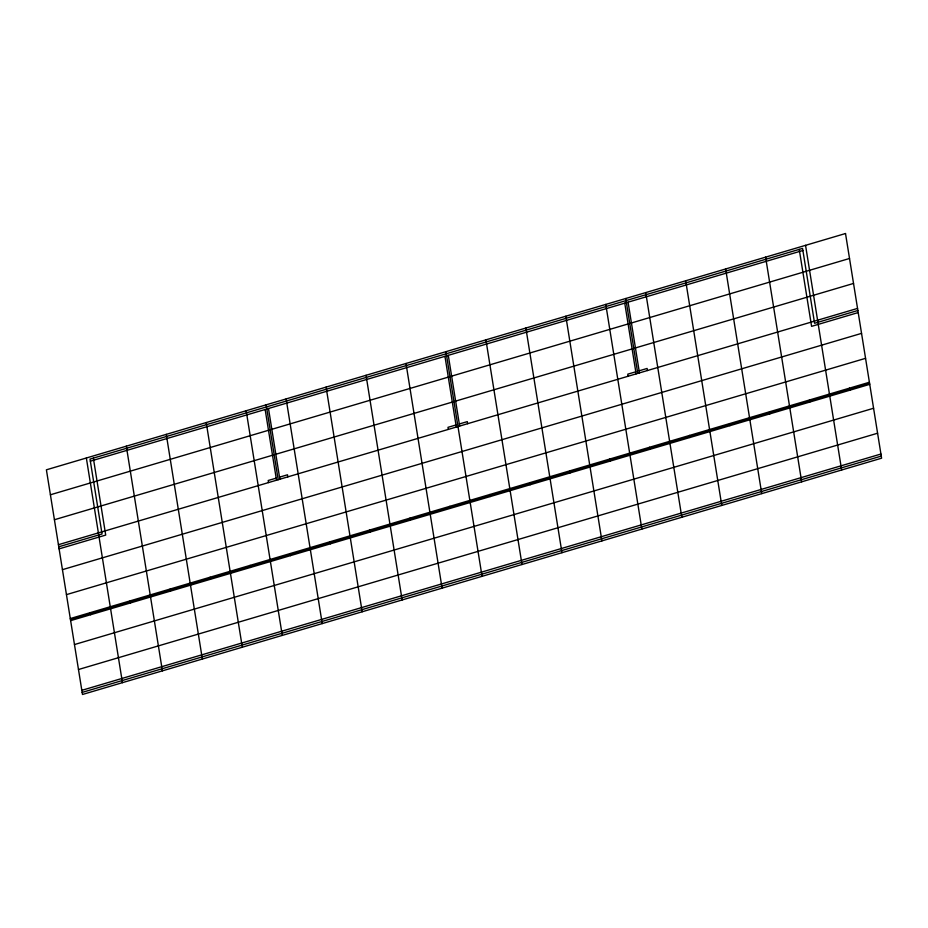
<?xml version="1.0" encoding="UTF-8"?>
<svg xmlns="http://www.w3.org/2000/svg" width="928" height="928" viewBox="0 0 928 928"><rect width="100%" height="100%" fill="white"/><g stroke="black" fill="none" stroke-linecap="round" stroke-linejoin="round"><path stroke-width="1.39" d="M90.352 461.181L802.894 250.479M50.414 494.775L849.514 258.483M54.416 519.738L853.528 283.446M276.184 478.14L268.192 480.495L268.528 482.583M279.514 477.154L287.506 474.788L287.842 476.864M455.984 424.966L447.992 427.332L448.328 429.409M459.314 423.98L467.306 421.625L467.642 423.702M635.784 371.803L627.792 374.158L628.128 376.246M639.114 370.817L647.106 368.451L647.442 370.539M58.429 544.701L857.542 308.409M58.766 546.789L102.045 533.983L90.016 459.093L802.558 248.402L814.587 323.28L857.866 310.486M59.102 548.866L105.711 535.085L93.345 458.119M858.203 312.562L811.594 326.354L799.228 249.377M62.443 569.664L861.544 333.372M66.456 594.628L865.557 358.336M70.296 618.558L869.397 382.255M70.458 619.591L869.571 383.299M70.632 620.635L869.733 384.331M74.472 644.554L873.584 408.262M78.486 669.517L877.586 433.225M81.826 690.328L880.927 454.024M82.163 692.404L881.264 456.1M849.422 388.159L849.758 390.247M805.55 245.328L841.65 469.997M809.471 399.98L809.808 402.056M765.6 257.149L801.688 481.818M769.509 411.788L769.846 413.876M725.638 268.958L761.737 493.626M729.559 423.609L729.895 425.685M685.688 280.778L721.775 505.447M689.608 435.418L689.933 437.506M645.726 292.587L681.825 517.256M628.082 302.168L639.45 372.894M625.75 298.503L637.78 373.392M649.646 447.238L649.983 449.314M624.753 303.154L636.121 373.88M605.775 304.407L641.863 529.076M609.696 459.047L610.021 461.135M565.825 316.228L601.912 540.885M569.734 470.867L570.07 472.944M525.863 328.036L561.962 552.705M529.784 482.676L530.12 484.764M485.912 339.857L522 564.514M489.822 494.496L490.158 496.573M448.282 355.331L459.65 426.068M445.95 351.666L482.05 576.334M444.953 356.317L456.321 427.042M449.871 506.317L450.208 508.393M406 363.486L442.088 588.143M409.921 518.126L410.246 520.202M366.038 375.295L402.137 599.964M369.959 529.946L370.295 532.022M326.088 387.115L362.175 611.772M330.008 541.755L330.333 543.831M286.137 398.924L322.225 623.593M268.482 408.506L279.85 479.231M266.15 404.84L278.191 479.718M290.046 553.575L290.383 555.652M265.153 409.492L276.521 480.217M246.175 410.744L282.274 635.413M250.096 565.384L250.432 567.472M206.225 422.553L242.312 647.222M210.134 577.204L210.47 579.281M166.263 434.374L202.362 659.042M170.184 589.013L170.52 591.101M126.312 446.182L162.4 670.851M130.233 600.834L130.558 602.91M86.35 458.003L122.45 682.672M90.271 612.642L90.608 614.73M845.512 233.52L46.4 469.812L82.488 694.48L881.6 458.188L845.512 233.52"/></g></svg>
